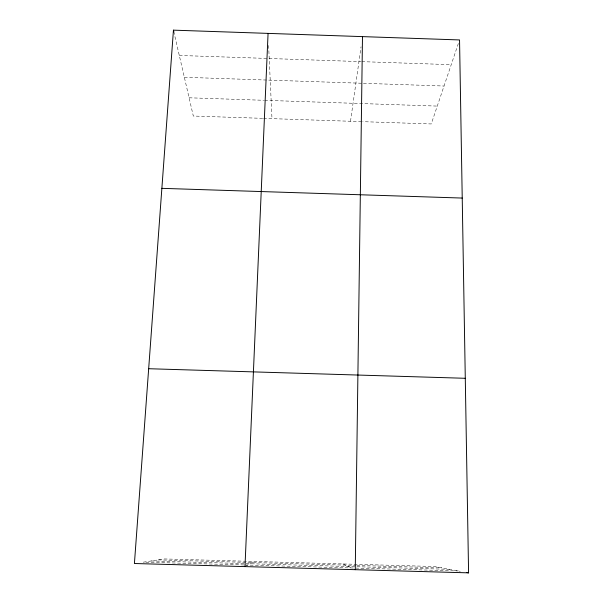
<?xml version="1.0" encoding="UTF-8"?>
<svg xmlns="http://www.w3.org/2000/svg" width="603" height="603" viewBox="0 0 603 603"><rect width="100%" height="100%" fill="white"/><g stroke="black" fill="none" stroke-linecap="round" stroke-linejoin="round"><path stroke-width="0.45" stroke-dasharray="3.02 2.26" d="M350.509 121.263L361.046 46.778M458.355 43.476L431.266 123.947L362.72 121.67M245.647 566.217L253.848 561.453M158.22 559.893L355.853 565.433M356.788 565.456L441.78 567.838M151.104 560.978L355.981 566.707M356.916 566.737L449.793 569.338M243.891 564.951L143.446 562.139L164.461 558.951L434.748 566.519L460.27 571.297M244.826 564.973L458.423 570.951M179.295 55.453L360.843 61.612M361.785 61.642L451.217 64.679M184.345 77.274L362.478 83.274M363.413 83.304L444.034 86.018M189.093 97.792L263.692 100.286M264.627 100.317L437.273 106.09M262.622 118.339L193.314 116.04L173.86 31.959M263.556 118.369L361.777 121.633M343.039 563.948L351.594 567.958M268.621 45.481L271.983 118.655"/><path stroke-width="0.9" d="M355.257 569.684L362.486 36.617M244.984 566.601L268.071 33.391M173.445 30.15L134.416 563.511L468.584 572.85L459.546 39.941L173.445 30.15L173.86 31.959M148.67 368.719L465.282 378.292M161.868 188.34L462.23 198.063M466.737 572.503L468.584 572.85"/></g></svg>
